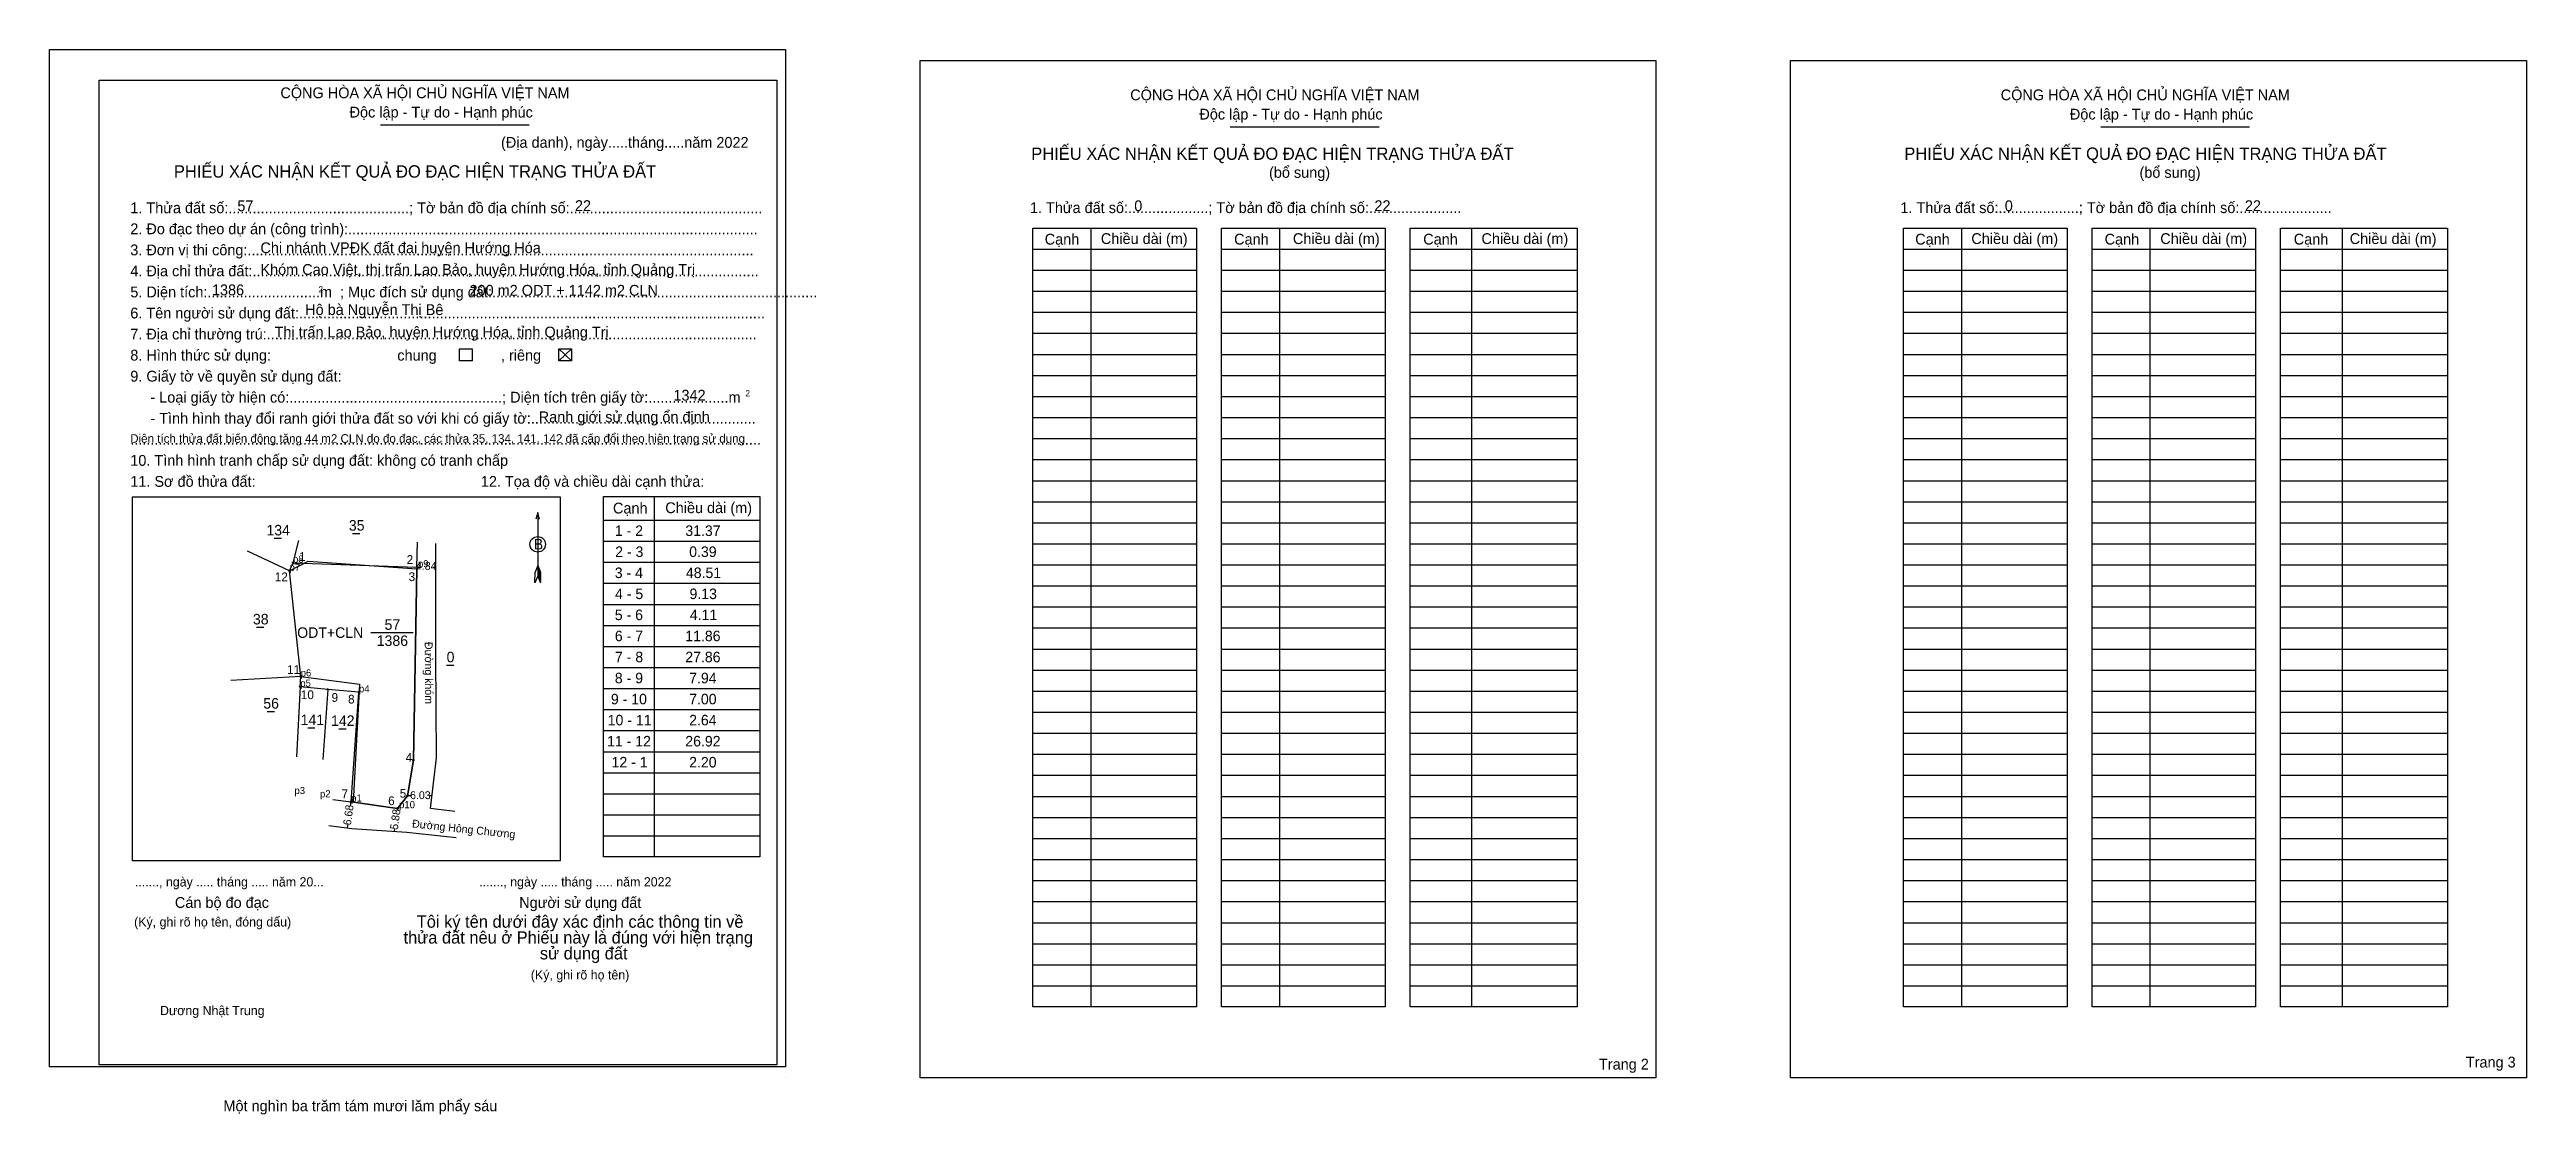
# Model space of a CAD drawing. Extents: x 536128 to 536755, y 1837510 to 1837780.
import ezdxf

# ---------------------------------------------------------------- set-up
doc = ezdxf.new("R2010")
doc.units = 0
for name, color, linetype in [('Level 1', 7, 'Continuous'), ('Level 10', 7, 'Continuous'), ('Level 11', 7, 'Continuous'), ('Level 12', 7, 'Continuous'), ('Level 13', 7, 'Continuous'), ('Level 2', 7, 'Continuous'), ('Level 23', 7, 'Continuous'), ('Level 27', 7, 'Continuous'), ('Level 3', 7, 'Continuous'), ('Level 36', 7, 'Continuous'), ('Level 48', 7, 'Continuous'), ('Level 50', 7, 'Continuous'), ('Level 52', 7, 'Continuous'), ('Level 6', 7, 'Continuous'), ('Level 63', 7, 'Continuous'), ('Level 7', 7, 'Continuous'), ('Level 9', 7, 'Continuous')]:
    doc.layers.add(name, color=color, linetype=linetype)

msp = doc.modelspace()

# ---------------------------------------------------------------- linework, layer by layer
at = {"layer": 'Level 1'}
for p, q in [((536127.77, 1837777.53), (536127.77, 1837777.53)), ((536348.23, 1837777.53), (536348.23, 1837777.53)), ((536211.57, 1837761.18), (536249.27, 1837761.18)), ((536426.8, 1837760.66), (536464.5, 1837760.66)), ((536647.27, 1837760.66), (536684.96, 1837760.66)), ((536391.51, 1837735.03), (536391.51, 1837537.67)), ((536439.26, 1837735.03), (536439.26, 1837537.67)), ((536487.91, 1837735.03), (536487.91, 1837537.67)), ((536611.97, 1837735.03), (536611.97, 1837537.67)), ((536659.73, 1837735.03), (536659.73, 1837537.67)), ((536708.37, 1837735.03), (536708.37, 1837537.67)), ((536376.84, 1837729.7), (536418.27, 1837729.7)), ((536424.6, 1837729.7), (536466.02, 1837729.7)), ((536472.35, 1837729.7), (536514.66, 1837729.7)), ((536597.3, 1837729.7), (536638.73, 1837729.7)), ((536645.06, 1837729.7), (536686.49, 1837729.7)), ((536692.81, 1837729.7), (536735.13, 1837729.7)), ((536376.84, 1837724.36), (536418.27, 1837724.36)), ((536424.6, 1837724.36), (536466.02, 1837724.36)), ((536472.35, 1837724.36), (536514.66, 1837724.36)), ((536597.3, 1837724.36), (536638.73, 1837724.36)), ((536645.06, 1837724.36), (536686.49, 1837724.36)), ((536692.81, 1837724.36), (536735.13, 1837724.36)), ((536376.84, 1837719.03), (536418.27, 1837719.03)), ((536376.84, 1837713.7), (536418.27, 1837713.7)), ((536424.6, 1837719.03), (536466.02, 1837719.03)), ((536424.6, 1837713.7), (536466.02, 1837713.7)), ((536472.35, 1837719.03), (536514.66, 1837719.03)), ((536472.35, 1837713.7), (536514.66, 1837713.7)), ((536597.3, 1837719.03), (536638.73, 1837719.03)), ((536597.3, 1837713.7), (536638.73, 1837713.7)), ((536645.06, 1837719.03), (536686.49, 1837719.03)), ((536645.06, 1837713.7), (536686.49, 1837713.7)), ((536692.81, 1837719.03), (536735.13, 1837719.03)), ((536692.81, 1837713.7), (536735.13, 1837713.7)), ((536376.84, 1837708.36), (536418.27, 1837708.36)), ((536424.6, 1837708.36), (536466.02, 1837708.36)), ((536472.35, 1837708.36), (536514.66, 1837708.36)), ((536597.3, 1837708.36), (536638.73, 1837708.36)), ((536645.06, 1837708.36), (536686.49, 1837708.36)), ((536692.81, 1837708.36), (536735.13, 1837708.36)), ((536256.75, 1837704.41), (536259.95, 1837701.43)), ((536256.75, 1837701.43), (536259.95, 1837704.41)), ((536376.84, 1837703.03), (536418.27, 1837703.03)), ((536424.6, 1837703.03), (536466.02, 1837703.03)), ((536472.35, 1837703.03), (536514.66, 1837703.03)), ((536597.3, 1837703.03), (536638.73, 1837703.03)), ((536645.06, 1837703.03), (536686.49, 1837703.03)), ((536692.81, 1837703.03), (536735.13, 1837703.03)), ((536376.84, 1837697.69), (536418.27, 1837697.69)), ((536424.6, 1837697.69), (536466.02, 1837697.69)), ((536472.35, 1837697.69), (536514.66, 1837697.69)), ((536597.3, 1837697.69), (536638.73, 1837697.69)), ((536645.06, 1837697.69), (536686.49, 1837697.69)), ((536692.81, 1837697.69), (536735.13, 1837697.69)), ((536376.84, 1837692.36), (536418.27, 1837692.36)), ((536424.6, 1837692.36), (536466.02, 1837692.36)), ((536472.35, 1837692.36), (536514.66, 1837692.36)), ((536597.3, 1837692.36), (536638.73, 1837692.36)), ((536645.06, 1837692.36), (536686.49, 1837692.36)), ((536692.81, 1837692.36), (536735.13, 1837692.36)), ((536376.84, 1837687.03), (536418.27, 1837687.03)), ((536424.6, 1837687.03), (536466.02, 1837687.03)), ((536472.35, 1837687.03), (536514.66, 1837687.03)), ((536597.3, 1837687.03), (536638.73, 1837687.03)), ((536645.06, 1837687.03), (536686.49, 1837687.03)), ((536692.81, 1837687.03), (536735.13, 1837687.03)), ((536376.84, 1837681.69), (536418.27, 1837681.69)), ((536376.84, 1837676.36), (536418.27, 1837676.36)), ((536424.6, 1837681.69), (536466.02, 1837681.69)), ((536424.6, 1837676.36), (536466.02, 1837676.36)), ((536472.35, 1837681.69), (536514.66, 1837681.69)), ((536472.35, 1837676.36), (536514.66, 1837676.36)), ((536597.3, 1837681.69), (536638.73, 1837681.69)), ((536597.3, 1837676.36), (536638.73, 1837676.36)), ((536645.06, 1837681.69), (536686.49, 1837681.69)), ((536645.06, 1837676.36), (536686.49, 1837676.36)), ((536692.81, 1837681.69), (536735.13, 1837681.69)), ((536692.81, 1837676.36), (536735.13, 1837676.36)), ((536376.84, 1837671.02), (536418.27, 1837671.02)), ((536424.6, 1837671.02), (536466.02, 1837671.02)), ((536472.35, 1837671.02), (536514.66, 1837671.02)), ((536597.3, 1837671.02), (536638.73, 1837671.02)), ((536645.06, 1837671.02), (536686.49, 1837671.02)), ((536692.81, 1837671.02), (536735.13, 1837671.02)), ((536148.76, 1837666.94), (536148.76, 1837666.94)), ((536280.87, 1837666.97), (536280.87, 1837575.67)), ((536376.84, 1837665.69), (536418.27, 1837665.69)), ((536424.6, 1837665.69), (536466.02, 1837665.69)), ((536472.35, 1837665.69), (536514.66, 1837665.69)), ((536597.3, 1837665.69), (536638.73, 1837665.69)), ((536645.06, 1837665.69), (536686.49, 1837665.69)), ((536692.81, 1837665.69), (536735.13, 1837665.69)), ((536251.4, 1837662.95), (536251.4, 1837646.82)), ((536268.07, 1837661.01), (536307.63, 1837661.01)), ((536376.84, 1837660.36), (536418.27, 1837660.36)), ((536424.6, 1837660.36), (536466.02, 1837660.36)), ((536472.35, 1837660.36), (536514.66, 1837660.36)), ((536597.3, 1837660.36), (536638.73, 1837660.36)), ((536645.06, 1837660.36), (536686.49, 1837660.36)), ((536692.81, 1837660.36), (536735.13, 1837660.36)), ((536268.07, 1837655.68), (536307.63, 1837655.68)), ((536376.84, 1837655.02), (536418.27, 1837655.02)), ((536424.6, 1837655.02), (536466.02, 1837655.02)), ((536472.35, 1837655.02), (536514.66, 1837655.02)), ((536597.3, 1837655.02), (536638.73, 1837655.02)), ((536645.06, 1837655.02), (536686.49, 1837655.02)), ((536692.81, 1837655.02), (536735.13, 1837655.02)), ((536250.69, 1837645.17), (536250.72, 1837647.84)), ((536251.4, 1837646.82), (536250.69, 1837645.17)), ((536251.4, 1837649.49), (536250.72, 1837647.84)), ((536251.4, 1837649.49), (536252.08, 1837647.84)), ((536251.4, 1837649.25), (536252.08, 1837647.6)), ((536251.4, 1837649.02), (536252.08, 1837647.37)), ((536251.4, 1837648.79), (536252.09, 1837647.13)), ((536251.4, 1837648.55), (536252.09, 1837646.89)), ((536251.4, 1837648.32), (536252.09, 1837646.65)), ((536251.4, 1837648.09), (536252.09, 1837646.41)), ((536251.4, 1837647.86), (536252.1, 1837646.17)), ((536251.4, 1837647.63), (536252.1, 1837645.93)), ((536251.4, 1837647.4), (536252.1, 1837645.69)), ((536251.4, 1837647.17), (536252.11, 1837645.46)), ((536251.4, 1837646.82), (536252.11, 1837645.17)), ((536252.11, 1837645.17), (536252.08, 1837647.84)), ((536268.07, 1837650.34), (536307.63, 1837650.34)), ((536268.07, 1837645.01), (536307.63, 1837645.01)), ((536376.84, 1837649.69), (536418.27, 1837649.69)), ((536376.84, 1837644.35), (536418.27, 1837644.35)), ((536424.6, 1837649.69), (536466.02, 1837649.69)), ((536424.6, 1837644.35), (536466.02, 1837644.35)), ((536472.35, 1837649.69), (536514.66, 1837649.69)), ((536472.35, 1837644.35), (536514.66, 1837644.35)), ((536597.3, 1837649.69), (536638.73, 1837649.69)), ((536597.3, 1837644.35), (536638.73, 1837644.35)), ((536645.06, 1837649.69), (536686.49, 1837649.69)), ((536645.06, 1837644.35), (536686.49, 1837644.35)), ((536692.81, 1837649.69), (536735.13, 1837649.69)), ((536692.81, 1837644.35), (536735.13, 1837644.35)), ((536268.07, 1837639.68), (536307.63, 1837639.68)), ((536376.84, 1837639.02), (536418.27, 1837639.02)), ((536424.6, 1837639.02), (536466.02, 1837639.02)), ((536472.35, 1837639.02), (536514.66, 1837639.02)), ((536597.3, 1837639.02), (536638.73, 1837639.02)), ((536645.06, 1837639.02), (536686.49, 1837639.02)), ((536692.81, 1837639.02), (536735.13, 1837639.02)), ((536268.07, 1837634.34), (536307.63, 1837634.34)), ((536376.84, 1837633.69), (536418.27, 1837633.69)), ((536424.6, 1837633.69), (536466.02, 1837633.69)), ((536472.35, 1837633.69), (536514.66, 1837633.69)), ((536597.3, 1837633.69), (536638.73, 1837633.69)), ((536645.06, 1837633.69), (536686.49, 1837633.69)), ((536692.81, 1837633.69), (536735.13, 1837633.69)), ((536268.07, 1837629.01), (536307.63, 1837629.01)), ((536376.84, 1837628.35), (536418.27, 1837628.35)), ((536424.6, 1837628.35), (536466.02, 1837628.35)), ((536472.35, 1837628.35), (536514.66, 1837628.35)), ((536597.3, 1837628.35), (536638.73, 1837628.35)), ((536645.06, 1837628.35), (536686.49, 1837628.35)), ((536692.81, 1837628.35), (536735.13, 1837628.35)), ((536268.07, 1837623.67), (536307.63, 1837623.67)), ((536376.84, 1837623.02), (536418.27, 1837623.02)), ((536424.6, 1837623.02), (536466.02, 1837623.02)), ((536472.35, 1837623.02), (536514.66, 1837623.02)), ((536597.3, 1837623.02), (536638.73, 1837623.02)), ((536645.06, 1837623.02), (536686.49, 1837623.02)), ((536692.81, 1837623.02), (536735.13, 1837623.02)), ((536268.07, 1837618.34), (536307.63, 1837618.34)), ((536268.07, 1837613.01), (536307.63, 1837613.01)), ((536376.84, 1837617.68), (536418.27, 1837617.68)), ((536424.6, 1837617.68), (536466.02, 1837617.68)), ((536472.35, 1837617.68), (536514.66, 1837617.68)), ((536597.3, 1837617.68), (536638.73, 1837617.68)), ((536645.06, 1837617.68), (536686.49, 1837617.68)), ((536692.81, 1837617.68), (536735.13, 1837617.68)), ((536268.07, 1837607.67), (536307.63, 1837607.67)), ((536376.84, 1837612.35), (536418.27, 1837612.35)), ((536376.84, 1837607.02), (536418.27, 1837607.02)), ((536424.6, 1837612.35), (536466.02, 1837612.35)), ((536424.6, 1837607.02), (536466.02, 1837607.02)), ((536472.35, 1837612.35), (536514.66, 1837612.35)), ((536472.35, 1837607.02), (536514.66, 1837607.02)), ((536597.3, 1837612.35), (536638.73, 1837612.35)), ((536597.3, 1837607.02), (536638.73, 1837607.02)), ((536645.06, 1837612.35), (536686.49, 1837612.35)), ((536645.06, 1837607.02), (536686.49, 1837607.02)), ((536692.81, 1837612.35), (536735.13, 1837612.35)), ((536692.81, 1837607.02), (536735.13, 1837607.02)), ((536268.07, 1837602.34), (536307.63, 1837602.34)), ((536376.84, 1837601.68), (536418.27, 1837601.68)), ((536424.6, 1837601.68), (536466.02, 1837601.68)), ((536472.35, 1837601.68), (536514.66, 1837601.68)), ((536597.3, 1837601.68), (536638.73, 1837601.68)), ((536645.06, 1837601.68), (536686.49, 1837601.68)), ((536692.81, 1837601.68), (536735.13, 1837601.68)), ((536268.07, 1837597), (536307.63, 1837597)), ((536376.84, 1837596.35), (536418.27, 1837596.35)), ((536424.6, 1837596.35), (536466.02, 1837596.35)), ((536472.35, 1837596.35), (536514.66, 1837596.35)), ((536597.3, 1837596.35), (536638.73, 1837596.35)), ((536645.06, 1837596.35), (536686.49, 1837596.35)), ((536692.81, 1837596.35), (536735.13, 1837596.35)), ((536268.07, 1837591.67), (536307.63, 1837591.67)), ((536376.84, 1837591.01), (536418.27, 1837591.01)), ((536424.6, 1837591.01), (536466.02, 1837591.01)), ((536472.35, 1837591.01), (536514.66, 1837591.01)), ((536597.3, 1837591.01), (536638.73, 1837591.01)), ((536645.06, 1837591.01), (536686.49, 1837591.01)), ((536692.81, 1837591.01), (536735.13, 1837591.01)), ((536268.07, 1837586.34), (536307.63, 1837586.34)), ((536376.84, 1837585.68), (536418.27, 1837585.68)), ((536424.6, 1837585.68), (536466.02, 1837585.68)), ((536472.35, 1837585.68), (536514.66, 1837585.68)), ((536597.3, 1837585.68), (536638.73, 1837585.68)), ((536645.06, 1837585.68), (536686.49, 1837585.68)), ((536692.81, 1837585.68), (536735.13, 1837585.68)), ((536268.07, 1837581), (536307.63, 1837581)), ((536376.84, 1837580.35), (536418.27, 1837580.35)), ((536424.6, 1837580.35), (536466.02, 1837580.35)), ((536472.35, 1837580.35), (536514.66, 1837580.35)), ((536597.3, 1837580.35), (536638.73, 1837580.35)), ((536645.06, 1837580.35), (536686.49, 1837580.35)), ((536692.81, 1837580.35), (536735.13, 1837580.35)), ((536257.1, 1837574.64), (536257.1, 1837574.64)), ((536376.84, 1837575.01), (536418.27, 1837575.01)), ((536376.84, 1837569.68), (536418.27, 1837569.68)), ((536424.6, 1837575.01), (536466.02, 1837575.01)), ((536424.6, 1837569.68), (536466.02, 1837569.68)), ((536472.35, 1837575.01), (536514.66, 1837575.01)), ((536472.35, 1837569.68), (536514.66, 1837569.68)), ((536597.3, 1837575.01), (536638.73, 1837575.01)), ((536597.3, 1837569.68), (536638.73, 1837569.68)), ((536645.06, 1837575.01), (536686.49, 1837575.01)), ((536645.06, 1837569.68), (536686.49, 1837569.68)), ((536692.81, 1837575.01), (536735.13, 1837575.01)), ((536692.81, 1837569.68), (536735.13, 1837569.68)), ((536376.84, 1837564.34), (536418.27, 1837564.34)), ((536424.6, 1837564.34), (536466.02, 1837564.34)), ((536472.35, 1837564.34), (536514.66, 1837564.34)), ((536597.3, 1837564.34), (536638.73, 1837564.34)), ((536645.06, 1837564.34), (536686.49, 1837564.34)), ((536692.81, 1837564.34), (536735.13, 1837564.34)), ((536376.84, 1837559.01), (536418.27, 1837559.01)), ((536424.6, 1837559.01), (536466.02, 1837559.01)), ((536472.35, 1837559.01), (536514.66, 1837559.01)), ((536597.3, 1837559.01), (536638.73, 1837559.01)), ((536645.06, 1837559.01), (536686.49, 1837559.01)), ((536692.81, 1837559.01), (536735.13, 1837559.01)), ((536376.84, 1837553.68), (536418.27, 1837553.68)), ((536424.6, 1837553.68), (536466.02, 1837553.68)), ((536472.35, 1837553.68), (536514.66, 1837553.68)), ((536597.3, 1837553.68), (536638.73, 1837553.68)), ((536645.06, 1837553.68), (536686.49, 1837553.68)), ((536692.81, 1837553.68), (536735.13, 1837553.68)), ((536376.84, 1837548.34), (536418.27, 1837548.34)), ((536424.6, 1837548.34), (536466.02, 1837548.34)), ((536472.35, 1837548.34), (536514.66, 1837548.34)), ((536597.3, 1837548.34), (536638.73, 1837548.34)), ((536645.06, 1837548.34), (536686.49, 1837548.34)), ((536692.81, 1837548.34), (536735.13, 1837548.34)), ((536376.84, 1837543.01), (536418.27, 1837543.01)), ((536424.6, 1837543.01), (536466.02, 1837543.01)), ((536472.35, 1837543.01), (536514.66, 1837543.01)), ((536597.3, 1837543.01), (536638.73, 1837543.01)), ((536645.06, 1837543.01), (536686.49, 1837543.01)), ((536692.81, 1837543.01), (536735.13, 1837543.01)), ((536314.17, 1837519.72), (536314.17, 1837519.72)), ((536534.62, 1837519.72), (536534.62, 1837519.72))]:
    msp.add_line(p, q, dxfattribs=at)
for points in [[(536376.84, 1837735.03), (536418.27, 1837735.03), (536418.27, 1837537.67), (536376.84, 1837537.67)], [(536424.6, 1837735.03), (536466.02, 1837735.03), (536466.02, 1837537.67), (536424.6, 1837537.67)], [(536472.35, 1837735.03), (536514.66, 1837735.03), (536514.66, 1837537.67), (536472.35, 1837537.67)], [(536597.3, 1837735.03), (536638.73, 1837735.03), (536638.73, 1837537.67), (536597.3, 1837537.67)], [(536645.06, 1837735.03), (536686.49, 1837735.03), (536686.49, 1837537.67), (536645.06, 1837537.67)], [(536692.81, 1837735.03), (536735.13, 1837735.03), (536735.13, 1837537.67), (536692.81, 1837537.67)], [(536148.76, 1837666.94), (536257.1, 1837666.94), (536257.1, 1837574.64), (536148.76, 1837574.64)], [(536268.07, 1837666.97), (536307.63, 1837666.97), (536307.63, 1837575.67), (536268.07, 1837575.67)]]:
    msp.add_lwpolyline(points, close=True, dxfattribs=at)
msp.add_lwpolyline([(536251.86, 1837661.24), (536251.4, 1837662.95), (536250.93, 1837661.24)], dxfattribs=at)
msp.add_circle((536251.4, 1837654.89), 1.97, dxfattribs=at)
at = {"layer": 'Level 10'}
for p, q in [((536188.56, 1837648.2), (536193.25, 1837650.63)), ((536193.25, 1837650.63), (536220.79, 1837648.7)), ((536225.62, 1837626.47), (536225.64, 1837655.09)), ((536221.08, 1837649.08), (536220.8, 1837649.09)), ((536225.63, 1837648.98), (536225.02, 1837648.99)), ((536225.79, 1837600.77), (536225.62, 1837626.47)), ((536191.39, 1837621.43), (536206.27, 1837619.49)), ((536206.27, 1837619.49), (536204.66, 1837589.53)), ((536224.29, 1837587.94), (536225.79, 1837600.77)), ((536204.01, 1837588.6), (536204.15, 1837589.6)), ((536215.82, 1837587.4), (536215.9, 1837587.98)), ((536219.23, 1837591.19), (536218.64, 1837591.19)), ((536224.67, 1837591.19), (536223.95, 1837591.19)), ((536230.39, 1837587.17), (536224.29, 1837587.94)), ((536198.49, 1837583.62), (536204.32, 1837582.84)), ((536203.24, 1837582.98), (536203.34, 1837583.72)), ((536204.32, 1837582.84), (536218.23, 1837581.95)), ((536215.1, 1837582.15), (536215.2, 1837582.9)), ((536218.23, 1837581.95), (536230.79, 1837580.62))]:
    msp.add_line(p, q, dxfattribs=at)
msp.add_lwpolyline([(536188.56, 1837648.2), (536189.45, 1837650.21), (536220.8, 1837649.09), (536220.79, 1837648.7), (536219.93, 1837600.2), (536218.46, 1837591.19), (536215.9, 1837587.98), (536204.15, 1837589.6), (536206.13, 1837617.39), (536198.22, 1837618.13), (536191.25, 1837618.79), (536191.39, 1837621.43)], close=True, dxfattribs=at)
at = {"layer": 'Level 11'}
for centre in [(536188.56, 1837648.2), (536188.56, 1837648.2), (536189.45, 1837650.21), (536220.79, 1837648.7), (536220.8, 1837649.09), (536191.39, 1837621.43), (536191.25, 1837618.79), (536198.22, 1837618.13), (536206.13, 1837617.39), (536219.93, 1837600.2), (536204.15, 1837589.6), (536215.9, 1837587.98), (536218.46, 1837591.19)]:
    msp.add_circle(centre, 0.178, dxfattribs=at)
at = {"layer": 'Level 2'}
for points in [[(536127.76, 1837780.28), (536314.16, 1837780.28), (536314.16, 1837522.47), (536127.76, 1837522.47)], [(536348.23, 1837777.53), (536534.62, 1837777.53), (536534.62, 1837519.72), (536348.23, 1837519.72)], [(536568.69, 1837777.53), (536755.09, 1837777.53), (536755.09, 1837519.72), (536568.69, 1837519.72)]]:
    msp.add_lwpolyline(points, close=True, dxfattribs=at)
at = {"layer": 'Level 23'}
msp.add_lwpolyline([(536199.54, 1837590.24), (536204.15, 1837589.6), (536215.9, 1837587.98), (536218.46, 1837591.19), (536219.93, 1837600.2), (536220.79, 1837648.7)], dxfattribs=at)
at = {"layer": 'Level 27'}
for p, q in [((536188.56, 1837648.2), (536177.9, 1837653.12)), ((536189.45, 1837650.21), (536190.93, 1837655.84)), ((536220.8, 1837649.09), (536220.95, 1837655.42)), ((536191.39, 1837621.43), (536173.64, 1837620.4)), ((536191.25, 1837618.79), (536190.3, 1837601.04)), ((536198.22, 1837618.13), (536196.95, 1837600.4))]:
    msp.add_line(p, q, dxfattribs=at)
at = {"layer": 'Level 3'}
msp.add_lwpolyline([(536140.37, 1837772.55), (536311.94, 1837772.55), (536311.94, 1837522.95), (536140.37, 1837522.95)], close=True, dxfattribs=at)
at = {"layer": 'Level 50'}
for points in [[(536231.56, 1837704.41), (536234.77, 1837704.41), (536234.77, 1837701.43), (536231.56, 1837701.43)], [(536256.75, 1837704.41), (536259.95, 1837704.41), (536259.95, 1837701.43), (536256.75, 1837701.43)]]:
    msp.add_lwpolyline(points, close=True, dxfattribs=at)
at = {"layer": 'Level 63'}
for p, q in [((536204.49, 1837657.65), (536206.33, 1837657.65)), ((536184.67, 1837656.44), (536186.51, 1837656.44)), ((536180.21, 1837633.88), (536182.05, 1837633.88)), ((536228.33, 1837624.29), (536230.17, 1837624.29)), ((536182.87, 1837612.55), (536184.71, 1837612.55)), ((536193.15, 1837608.37), (536194.99, 1837608.37)), ((536201.02, 1837608.15), (536202.86, 1837608.15))]:
    msp.add_line(p, q, dxfattribs=at)
at = {"layer": 'Level 7'}
for p, q in [((536188.54, 1837648.17), (536188.54, 1837648.17)), ((536189.43, 1837650.25), (536189.43, 1837650.25)), ((536221.08, 1837649.09), (536221.08, 1837649.09)), ((536191.37, 1837621.41), (536191.37, 1837621.41)), ((536191.28, 1837618.79), (536191.28, 1837618.79)), ((536191.28, 1837618.79), (536191.28, 1837618.79)), ((536206.13, 1837617.39), (536206.13, 1837617.39)), ((536206.13, 1837617.39), (536206.13, 1837617.39)), ((536206.13, 1837617.39), (536206.13, 1837617.39)), ((536206.13, 1837617.39), (536206.13, 1837617.39)), ((536189.81, 1837591.59), (536189.81, 1837591.59)), ((536189.81, 1837591.59), (536189.81, 1837591.59)), ((536196.27, 1837590.77), (536196.27, 1837590.77)), ((536196.27, 1837590.77), (536196.27, 1837590.77)), ((536204.16, 1837589.7), (536204.16, 1837589.7)), ((536204.16, 1837589.7), (536204.16, 1837589.7)), ((536216.3, 1837588.03), (536216.3, 1837588.03))]:
    msp.add_line(p, q, dxfattribs=at)
at = {"layer": 'Level 9'}
msp.add_line((536209.15, 1837632.51), (536219.84, 1837632.51), dxfattribs=at)

# ---------------------------------------------------------------- texts
at = {"layer": 'Level 1'}
for s, height, p in [('CỘNG HÒA XÃ HỘI CHỦ NGHĨA VIỆT NAM', 2.738, (536186.23, 1837767.94)), ('CỘNG HÒA XÃ HỘI CHỦ NGHĨA VIỆT NAM', 2.738, (536401.47, 1837767.42)), ('CỘNG HÒA XÃ HỘI CHỦ NGHĨA VIỆT NAM', 2.738, (536621.93, 1837767.42)), ('Độc lập - Tự do - Hạnh phúc', 2.738, (536203.75, 1837763.05)), ('Độc lập - Tự do - Hạnh phúc', 2.738, (536418.98, 1837762.53)), ('Độc lập - Tự do - Hạnh phúc', 2.738, (536639.45, 1837762.53)), ('(Địa danh), ngày.....tháng.....năm 2022', 2.738, (536242.11, 1837755.38)), ('PHIẾU XÁC NHẬN KẾT QUẢ ĐO ĐẠC HIỆN TRẠNG THỬA ĐẤT', 3.1294, (536159.25, 1837747.82)), ('PHIẾU XÁC NHẬN KẾT QUẢ ĐO ĐẠC HIỆN TRẠNG THỬA ĐẤT', 3.1294, (536376.4, 1837752.32)), ('(bổ sung)', 2.738, (536436.62, 1837747.77)), ('PHIẾU XÁC NHẬN KẾT QUẢ ĐO ĐẠC HIỆN TRẠNG THỬA ĐẤT', 3.1294, (536597.51, 1837752.32)), ('(bổ sung)', 2.738, (536657.08, 1837747.77)), ('1. Thửa đất số:.............................................; Tờ bản đồ địa chính số:................................................', 2.73796, (536148.22, 1837738.8)), ('1. Thửa đất số:....................; Tờ bản đồ địa chính số:.......................', 2.738, (536376.07, 1837738.83)), ('1. Thửa đất số:....................; Tờ bản đồ địa chính số:.......................', 2.738, (536596.53, 1837738.83)), ('2. Đo đạc theo dự án (công trình):......................................................................................................', 2.73796, (536148.22, 1837733.47)), ('Cạnh', 2.738, (536379.81, 1837730.85)), ('Chiều dài (m)', 2.738, (536394.03, 1837730.99)), ('Cạnh', 2.738, (536427.78, 1837730.85)), ('Chiều dài (m)', 2.738, (536442.67, 1837730.99)), ('Cạnh', 2.738, (536475.68, 1837730.85)), ('Chiều dài (m)', 2.738, (536490.42, 1837730.99)), ('Cạnh', 2.738, (536600.27, 1837730.85)), ('Chiều dài (m)', 2.738, (536614.49, 1837730.99)), ('Cạnh', 2.738, (536648.25, 1837730.85)), ('Chiều dài (m)', 2.738, (536662.35, 1837730.99)), ('Cạnh', 2.738, (536696.15, 1837730.85)), ('Chiều dài (m)', 2.738, (536710.32, 1837730.99)), ('3. Đơn vị thi công:..............................................................................................................................', 2.73796, (536148.22, 1837728.13)), ('4. Địa chỉ thửa đất:..............................................................................................................................', 2.73796, (536148.22, 1837722.8)), ('5. Diện tích:............................m  ; Mục đích sử dụng đất:.................................................................................', 2.73796, (536148.22, 1837717.47)), ('2', 1.56, (536195.87, 1837718.71)), ('6. Tên người sử dụng đất:....................................................................................................................', 2.73796, (536148.22, 1837712.13)), ('7. Địa chỉ thường trú:..........................................................................................................................', 2.73796, (536148.22, 1837706.8)), ('chung                , riêng', 2.738, (536215.84, 1837701.44)), ('9. Giấy tờ về quyền sử dụng đất:', 2.738, (536148.22, 1837696.13)), ('     - Loại giấy tờ hiện có:.....................................................; Diện tích trên giấy tờ:....................m', 2.73796, (536148.22, 1837690.8)), ('     - Tình hình thay đổi ranh giới thửa đất so với khi có giấy tờ:........................................................', 2.73796, (536148.22, 1837685.46)), ('2', 1.56, (536304, 1837692.4)), ('10. Tình hình tranh chấp sử dụng đất: không có tranh chấp', 2.738, (536148.22, 1837674.79)), ('.............................................................................................................................................................', 2.73796, (536148.22, 1837680.13)), ('11. Sơ đồ thửa đất:', 2.738, (536148.22, 1837669.46)), ('12. Tọa độ và chiều dài cạnh thửa:', 2.738, (536237, 1837669.46)), ('Cạnh', 2.738, (536270.47, 1837662.7)), ('Chiều dài (m)', 2.738, (536283.71, 1837662.79)), ('B', 2.67, (536250.41, 1837653.59)), ('......., ngày ..... tháng ..... năm 20...', 2.347, (536149.39, 1837568.18)), ('......., ngày ..... tháng ..... năm 2022', 2.347, (536236.59, 1837568.18)), ('Cán bộ đo đạc', 2.738, (536159.52, 1837562.75)), ('Người sử dụng đất', 2.738, (536246.72, 1837562.75)), ('(Ký, ghi rõ họ tên, đóng dấu)', 2.347, (536149.18, 1837558.04)), ('thửa đất nêu ở Phiếu này là đúng với hiện trạng', 3.1113, (536217.43, 1837553.71)), ('Tôi ký tên dưới đây xác định các thông tin về', 3.1113, (536220.76, 1837557.73)), ('sử dụng đất', 3.1113, (536251.95, 1837549.7)), ('(Ký, ghi rõ họ tên)', 2.347, (536249.66, 1837544.61)), ('Dương Nhật Trung', 2.347, (536155.74, 1837535.58)), ('Trang 2', 2.738, (536520.19, 1837521.78)), ('Trang 3', 2.738, (536739.73, 1837522.31))]:
    msp.add_text(s, height=height, dxfattribs=at).set_placement(p)
at = {"layer": 'Level 10'}
for s, rotation, p in [('4.84', 358.68547, (536220.55, 1837648.48)), ('Đường khóm', 270.37899, (536222.79, 1837630.15)), ('6.68', 82.14669, (536204.07, 1837583.58)), ('5.88', 82.14669, (536215.96, 1837582.49)), ('Đường Hông Chương', 353.93807, (536219.51, 1837583.16))]:
    msp.add_text(s, height=2, rotation=rotation, dxfattribs=at).set_placement(p)
msp.add_text('6.03', height=2, dxfattribs=at).set_placement((536219.08, 1837590.32))
at = {"layer": 'Level 12'}
for s, p in [('p8', (536189.43, 1837650.25)), ('p9', (536221.08, 1837649.08)), ('p7', (536188.55, 1837648.17)), ('p5', (536191.28, 1837618.79)), ('p6', (536191.37, 1837621.41)), ('p4', (536206.13, 1837617.39)), ('p4', (536206.13, 1837617.39)), ('p4', (536206.13, 1837617.39)), ('p4', (536206.13, 1837617.39)), ('p3', (536189.81, 1837591.6)), ('p3', (536189.81, 1837591.6)), ('p2', (536196.27, 1837590.77)), ('p1', (536204.16, 1837589.7)), ('p1', (536204.16, 1837589.7)), ('p10', (536216.3, 1837588.02))]:
    msp.add_text(s, height=1.8, dxfattribs=at).set_placement(p)
at = {"layer": 'Level 13'}
for s, p in [('ODT+CLN', (536190.48, 1837631.18)), ('1386', (536210.63, 1837629.14)), ('57', (536212.62, 1837633.22))]:
    msp.add_text(s, height=2.667, dxfattribs=at).set_placement(p)
at = {"layer": 'Level 36'}
for s, height, p in [('134', 2.667, (536182.7, 1837657.15)), ('35', 2.667, (536203.57, 1837658.36)), ('38', 2.667, (536179.28, 1837634.59)), ('0', 2.67, (536228.33, 1837625)), ('56', 2.667, (536181.9, 1837613.26)), ('141', 2.667, (536191.36, 1837609.08)), ('142', 2.667, (536199.06, 1837608.86))]:
    msp.add_text(s, height=height, dxfattribs=at).set_placement(p)
at = {"layer": 'Level 48'}
msp.add_text('8. Hình thức sử dụng:', height=2.7381, dxfattribs=at).set_placement((536148.22, 1837701.46))
at = {"layer": 'Level 52'}
for s, p in [('1 - 2', (536270.94, 1837657.01)), ('31.37', (536288.79, 1837657.01)), ('2 - 3', (536271.02, 1837651.68)), ('0.39', (536289.77, 1837651.68)), ('3 - 4', (536270.92, 1837646.34)), ('48.51', (536288.94, 1837646.34)), ('4 - 5', (536270.99, 1837641.01)), ('5 - 6', (536270.93, 1837635.68)), ('4.11', (536289.93, 1837635.68)), ('9.13', (536289.85, 1837641.01)), ('6 - 7', (536270.94, 1837630.34)), ('11.86', (536288.78, 1837630.34)), ('7 - 8', (536270.97, 1837625.01)), ('27.86', (536288.78, 1837625.01)), ('8 - 9', (536270.94, 1837619.67)), ('7.94', (536289.76, 1837619.67)), ('9 - 10', (536269.94, 1837614.34)), ('7.00', (536289.76, 1837614.34)), ('10 - 11', (536269.13, 1837609.01)), ('2.64', (536289.76, 1837609.01)), ('11 - 12', (536268.97, 1837603.67)), ('12 - 1', (536270.11, 1837598.34)), ('26.92', (536288.78, 1837603.67)), ('2.20', (536289.76, 1837598.34))]:
    msp.add_text(s, height=2.667, dxfattribs=at).set_placement(p)
at = {"layer": 'Level 6'}
for s, height, p in [('57', 2.738, (536175.34, 1837739.31)), ('22', 2.738, (536260.84, 1837739.35)), ('0', 2.74, (536402.49, 1837739.31)), ('22', 2.738, (536463.31, 1837739.33)), ('0', 2.74, (536622.96, 1837739.31)), ('22', 2.738, (536683.77, 1837739.33)), ('Chi nhánh VPĐK đất đai huyện Hướng Hóa', 2.7381, (536181.18, 1837728.67)), ('Khóm Cao Việt, thị trấn Lao Bảo, huyện Hướng Hóa, tỉnh Quảng Trị', 2.7381, (536181.18, 1837723.16)), ('1386', 2.738, (536168.9, 1837718)), ('200 m2 ODT + 1142 m2 CLN', 2.7381, (536234.13, 1837717.89)), ('Hộ bà Nguyễn Thị Bê', 2.7381, (536192.51, 1837712.99)), ('Thị trấn Lao Bảo, huyện Hướng Hóa, tỉnh Quảng Trị', 2.7381, (536184.75, 1837707.31)), ('Ranh giới sử dụng ổn định', 2.7381, (536251.66, 1837685.82)), ('1342', 2.738, (536285.78, 1837691.3)), ('Diện tích thửa đất biến động tăng 44 m2 CLN do đo đạc, các thửa 35, 134, 141, 142 đã cấp đổi theo hiện trạng sử dụng', 2.19048, (536148.2, 1837680.61)), ('Một nghìn ba trăm tám mươi lăm phẩy sáu', 2.7381, (536171.81, 1837511.23))]:
    msp.add_text(s, height=height, dxfattribs=at).set_placement(p)
at = {"layer": 'Level 9'}
for s, height, p in [('1', 2.22, (536190.97, 1837650.69)), ('2', 2.22, (536218.22, 1837649.92)), ('12', 2.222, (536184.82, 1837645.54)), ('3', 2.22, (536218.71, 1837645.57)), ('11', 2.222, (536187.92, 1837622.04)), ('10', 2.222, (536191.41, 1837615.66)), ('9', 2.22, (536199.19, 1837614.98)), ('8', 2.22, (536203.37, 1837614.55)), ('4', 2.22, (536217.96, 1837599.77)), ('7', 2.22, (536201.72, 1837590.56)), ('6', 2.22, (536213.53, 1837588.8)), ('5', 2.22, (536216.46, 1837590.68))]:
    msp.add_text(s, height=height, dxfattribs=at).set_placement(p)

doc.saveas('drawing.dxf')
